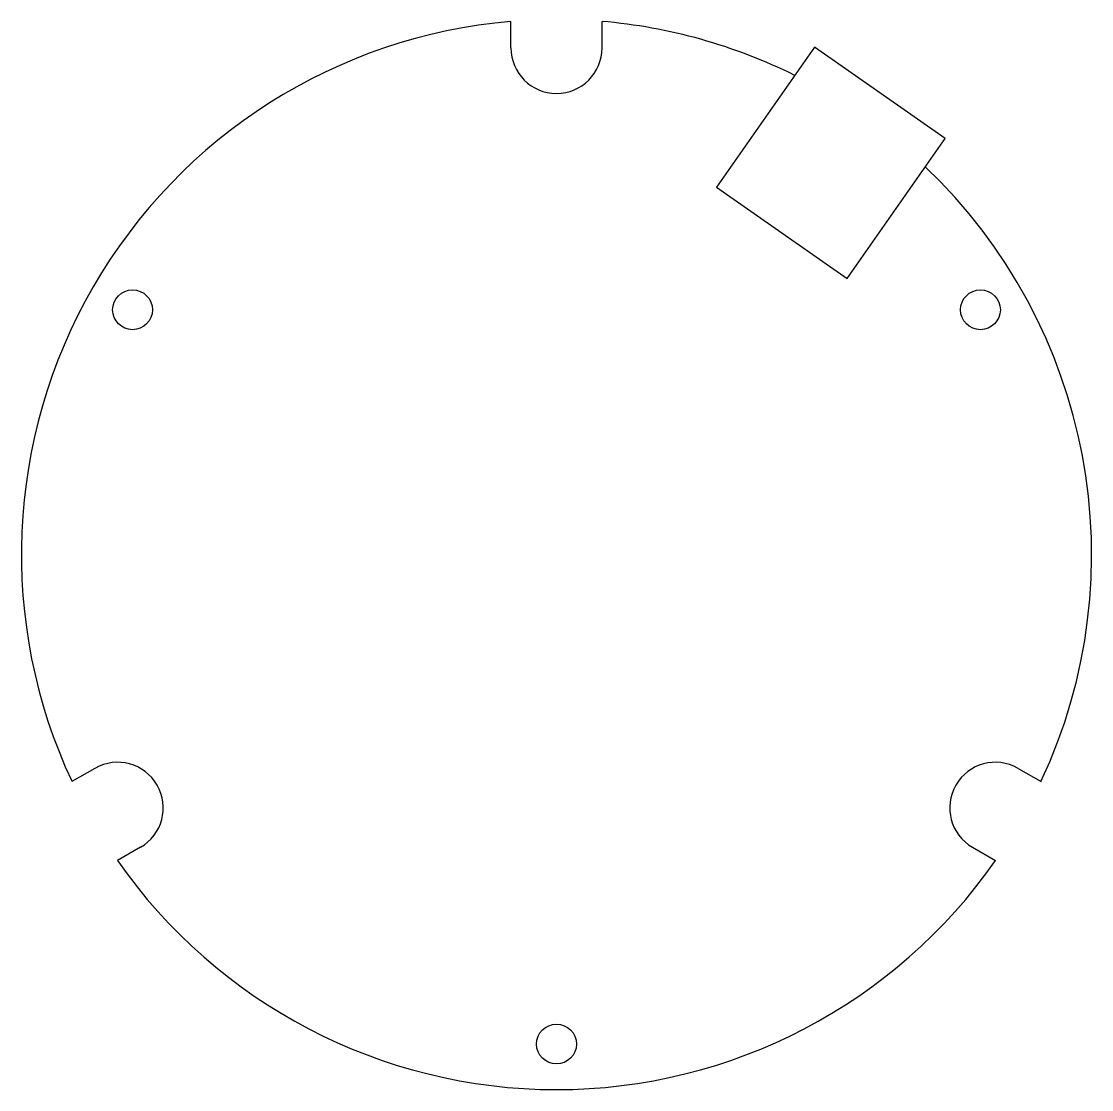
# Model space of a CAD drawing. Header units: millimetres. Extents: x -47 to 47, y -47 to 46.8.
import ezdxf

# ---------------------------------------------------------------- set-up
doc = ezdxf.new("R2010")
doc.units = ezdxf.units.MM

msp = doc.modelspace()

# ---------------------------------------------------------------- linework, layer by layer
at = {"color": 7, "linetype": 'Continuous', "lineweight": 25}
for p, q in [((-4, 44.5), (-4, 46.829)), ((4, 44.5), (4, 46.829)), ((22.658, 44.563), (14.054, 32.276)), ((34.126, 36.533), (22.658, 44.563)), ((25.522, 24.246), (34.126, 36.533)), ((14.054, 32.276), (25.522, 24.246)), ((-40.538, -18.786), (-42.556, -19.951)), ((40.538, -18.786), (42.556, -19.951)), ((-36.538, -25.714), (-38.556, -26.879)), ((36.538, -25.714), (38.556, -26.879))]:
    msp.add_line(p, q, dxfattribs=at)
for centre in [(-37.239, 21.5), (37.239, 21.5), (0, -43)]:
    msp.add_circle(centre, 1.75, dxfattribs=at)
for centre, radius, start, end in [((0, 0), 47, 94.88214, 205.11786), ((0, 0), 47, 63.56528, 85.11786), ((0, 44.5), 4, 180, 0), ((0, 0), 47, 334.88214, 46.43472), ((-38.538, -22.25), 4, 300, 120), ((38.538, -22.25), 4, 60, 240), ((0, 0), 47, 214.88214, 325.11786)]:
    msp.add_arc(centre, radius, start, end, dxfattribs=at)

doc.saveas('drawing.dxf')
